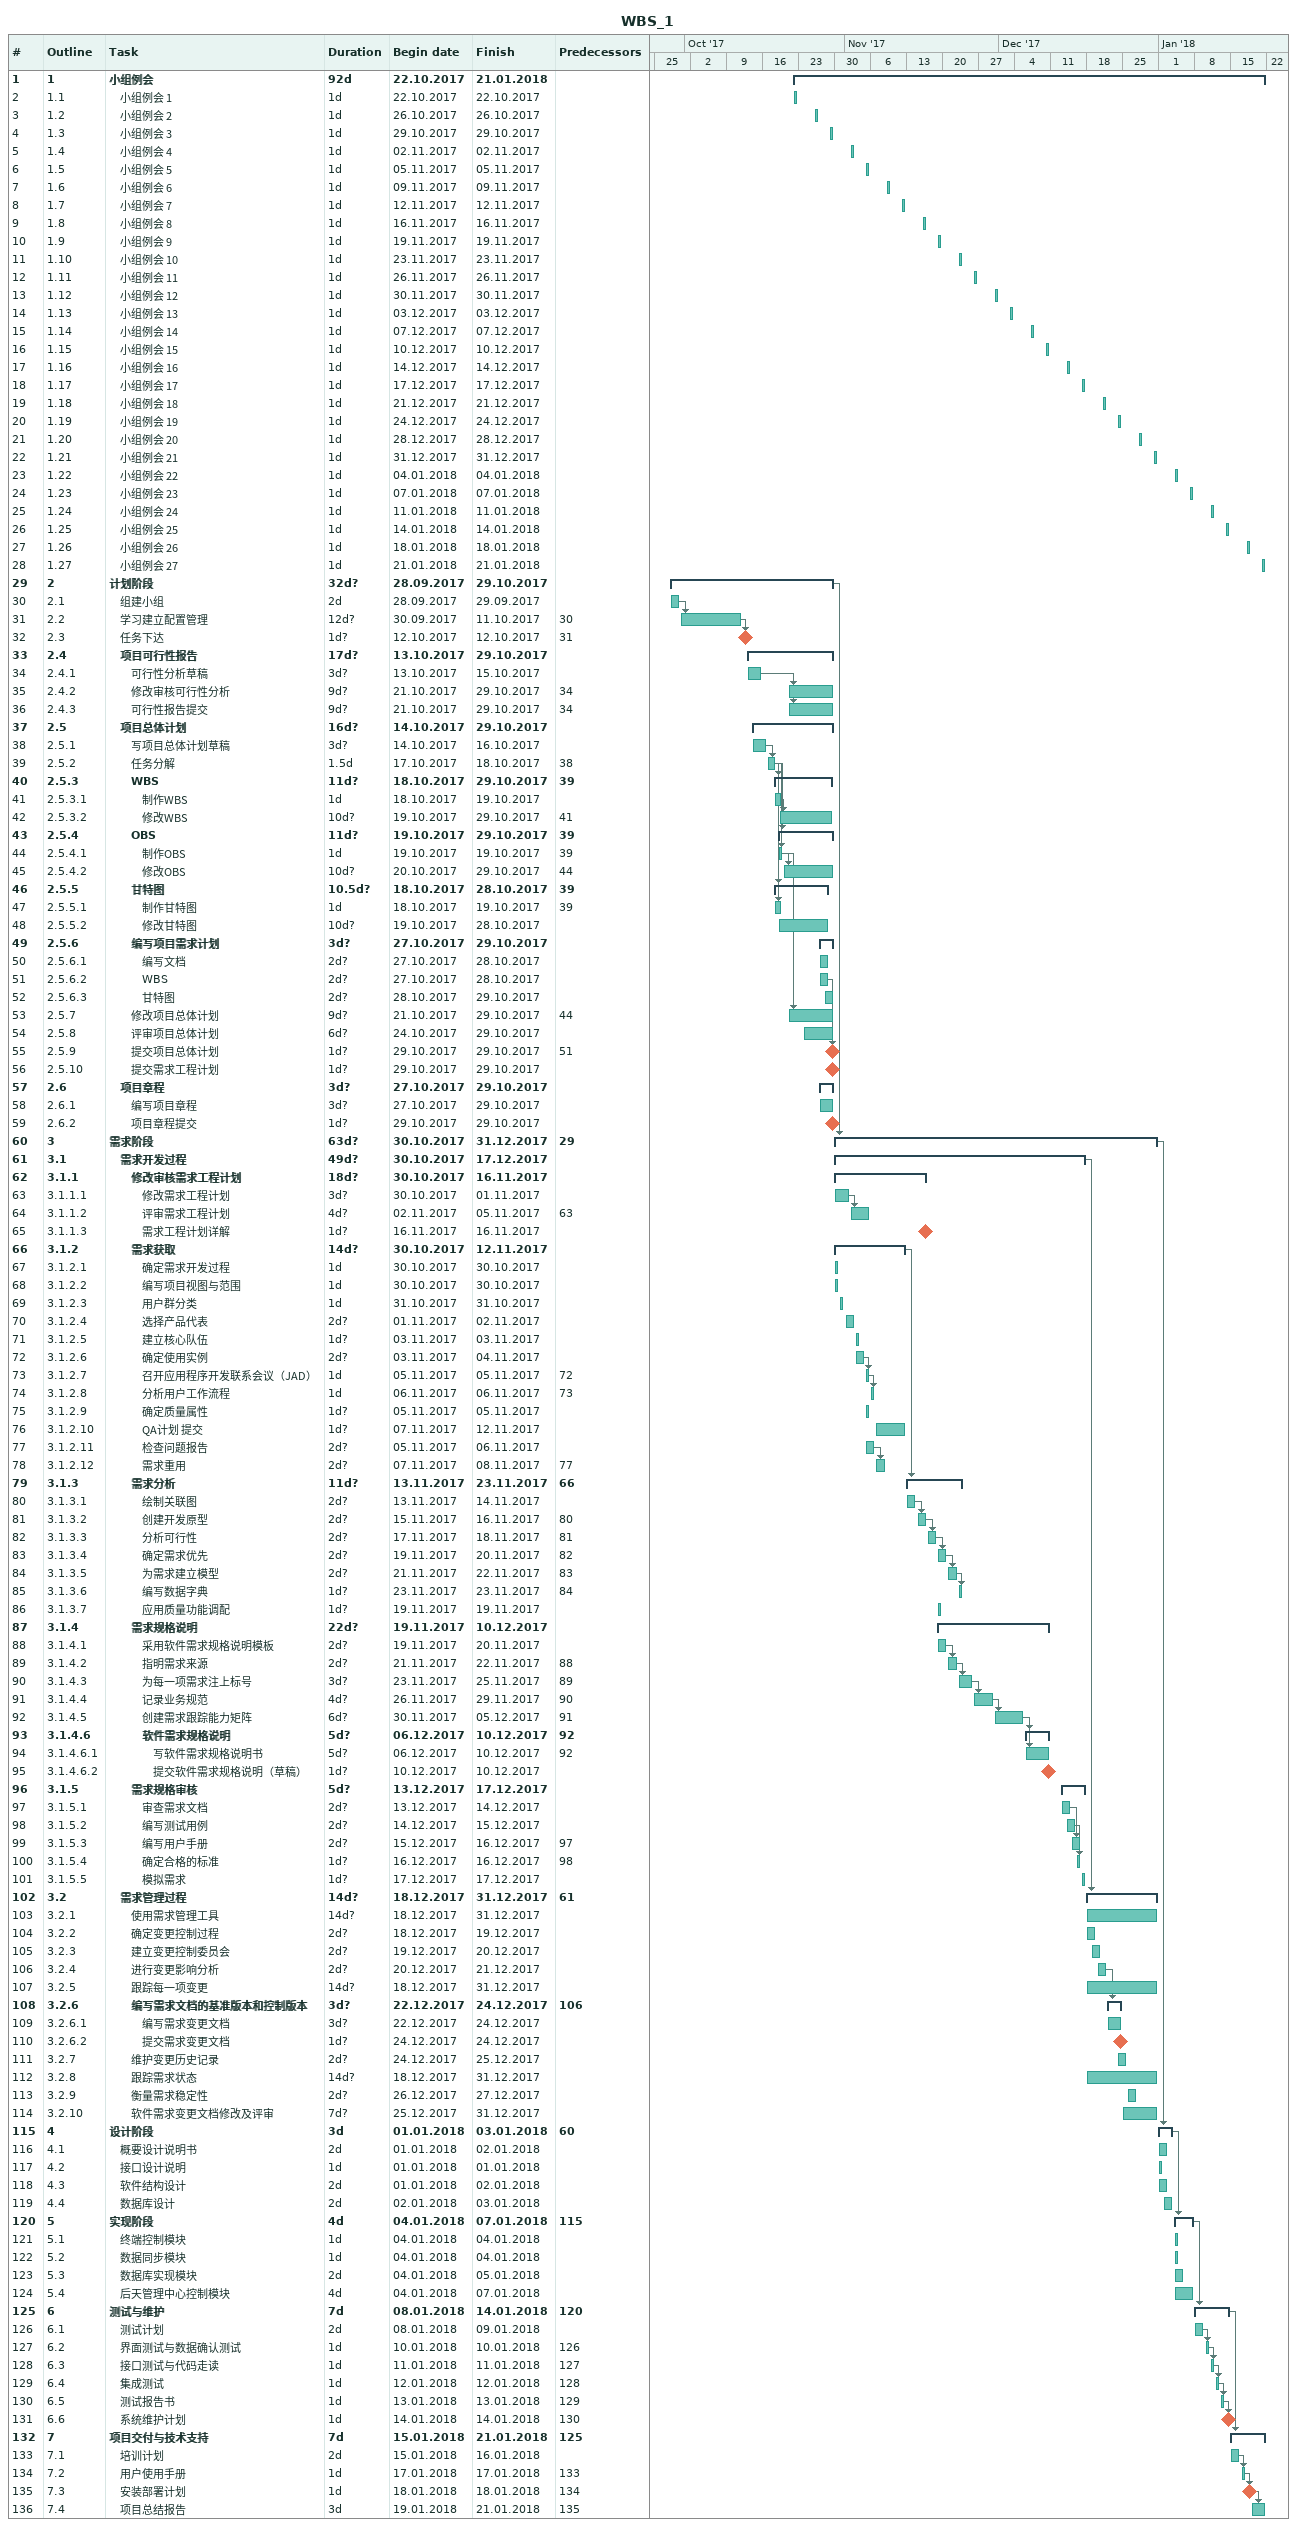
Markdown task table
WBS_1

| ID | WBS | Task | Duration | Start | Finish | Predecessors |
|---|---|---|---|---|---|---|
| 1 | 1 | **小组例会** | 92d | 2017-10-22 | 2018-01-21 |  |
| 2 | 1.1 | 小组例会 1 | 1d | 2017-10-22 | 2017-10-22 |  |
| 3 | 1.2 | 小组例会 2 | 1d | 2017-10-26 | 2017-10-26 |  |
| 4 | 1.3 | 小组例会 3 | 1d | 2017-10-29 | 2017-10-29 |  |
| 5 | 1.4 | 小组例会 4 | 1d | 2017-11-02 | 2017-11-02 |  |
| 6 | 1.5 | 小组例会 5 | 1d | 2017-11-05 | 2017-11-05 |  |
| 7 | 1.6 | 小组例会 6 | 1d | 2017-11-09 | 2017-11-09 |  |
| 8 | 1.7 | 小组例会 7 | 1d | 2017-11-12 | 2017-11-12 |  |
| 9 | 1.8 | 小组例会 8 | 1d | 2017-11-16 | 2017-11-16 |  |
| 10 | 1.9 | 小组例会 9 | 1d | 2017-11-19 | 2017-11-19 |  |
| 11 | 1.10 | 小组例会 10 | 1d | 2017-11-23 | 2017-11-23 |  |
| 12 | 1.11 | 小组例会 11 | 1d | 2017-11-26 | 2017-11-26 |  |
| 13 | 1.12 | 小组例会 12 | 1d | 2017-11-30 | 2017-11-30 |  |
| 14 | 1.13 | 小组例会 13 | 1d | 2017-12-03 | 2017-12-03 |  |
| 15 | 1.14 | 小组例会 14 | 1d | 2017-12-07 | 2017-12-07 |  |
| 16 | 1.15 | 小组例会 15 | 1d | 2017-12-10 | 2017-12-10 |  |
| 17 | 1.16 | 小组例会 16 | 1d | 2017-12-14 | 2017-12-14 |  |
| 18 | 1.17 | 小组例会 17 | 1d | 2017-12-17 | 2017-12-17 |  |
| 19 | 1.18 | 小组例会 18 | 1d | 2017-12-21 | 2017-12-21 |  |
| 20 | 1.19 | 小组例会 19 | 1d | 2017-12-24 | 2017-12-24 |  |
| 21 | 1.20 | 小组例会 20 | 1d | 2017-12-28 | 2017-12-28 |  |
| 22 | 1.21 | 小组例会 21 | 1d | 2017-12-31 | 2017-12-31 |  |
| 23 | 1.22 | 小组例会 22 | 1d | 2018-01-04 | 2018-01-04 |  |
| 24 | 1.23 | 小组例会 23 | 1d | 2018-01-07 | 2018-01-07 |  |
| 25 | 1.24 | 小组例会 24 | 1d | 2018-01-11 | 2018-01-11 |  |
| 26 | 1.25 | 小组例会 25 | 1d | 2018-01-14 | 2018-01-14 |  |
| 27 | 1.26 | 小组例会 26 | 1d | 2018-01-18 | 2018-01-18 |  |
| 28 | 1.27 | 小组例会 27 | 1d | 2018-01-21 | 2018-01-21 |  |
| 29 | 2 | **计划阶段** | 32d? | 2017-09-28 | 2017-10-29 |  |
| 30 | 2.1 | 组建小组 | 2d | 2017-09-28 | 2017-09-29 |  |
| 31 | 2.2 | 学习建立配置管理 | 12d? | 2017-09-30 | 2017-10-11 | 30 |
| 32 | 2.3 | 任务下达 | 1d? | 2017-10-12 | 2017-10-12 | 31 |
| 33 | 2.4 | **项目可行性报告** | 17d? | 2017-10-13 | 2017-10-29 |  |
| 34 | 2.4.1 | 可行性分析草稿 | 3d? | 2017-10-13 | 2017-10-15 |  |
| 35 | 2.4.2 | 修改审核可行性分析 | 9d? | 2017-10-21 | 2017-10-29 | 34 |
| 36 | 2.4.3 | 可行性报告提交 | 9d? | 2017-10-21 | 2017-10-29 | 34 |
| 37 | 2.5 | **项目总体计划** | 16d? | 2017-10-14 | 2017-10-29 |  |
| 38 | 2.5.1 | 写项目总体计划草稿 | 3d? | 2017-10-14 | 2017-10-16 |  |
| 39 | 2.5.2 | 任务分解 | 1.5d | 2017-10-17 | 2017-10-18 | 38 |
| 40 | 2.5.3 | **WBS** | 11d? | 2017-10-18 | 2017-10-29 | 39 |
| 41 | 2.5.3.1 | 制作WBS | 1d | 2017-10-18 | 2017-10-19 |  |
| 42 | 2.5.3.2 | 修改WBS | 10d? | 2017-10-19 | 2017-10-29 | 41 |
| 43 | 2.5.4 | **OBS** | 11d? | 2017-10-19 | 2017-10-29 | 39 |
| 44 | 2.5.4.1 | 制作OBS | 1d | 2017-10-19 | 2017-10-19 | 39 |
| 45 | 2.5.4.2 | 修改OBS | 10d? | 2017-10-20 | 2017-10-29 | 44 |
| 46 | 2.5.5 | **甘特图** | 10.5d? | 2017-10-18 | 2017-10-28 | 39 |
| 47 | 2.5.5.1 | 制作甘特图 | 1d | 2017-10-18 | 2017-10-19 | 39 |
| 48 | 2.5.5.2 | 修改甘特图 | 10d? | 2017-10-19 | 2017-10-28 |  |
| 49 | 2.5.6 | **编写项目需求计划** | 3d? | 2017-10-27 | 2017-10-29 |  |
| 50 | 2.5.6.1 | 编写文档 | 2d? | 2017-10-27 | 2017-10-28 |  |
| 51 | 2.5.6.2 | WBS | 2d? | 2017-10-27 | 2017-10-28 |  |
| 52 | 2.5.6.3 | 甘特图 | 2d? | 2017-10-28 | 2017-10-29 |  |
| 53 | 2.5.7 | 修改项目总体计划 | 9d? | 2017-10-21 | 2017-10-29 | 44 |
| 54 | 2.5.8 | 评审项目总体计划 | 6d? | 2017-10-24 | 2017-10-29 |  |
| 55 | 2.5.9 | 提交项目总体计划 | 1d? | 2017-10-29 | 2017-10-29 | 51 |
| 56 | 2.5.10 | 提交需求工程计划 | 1d? | 2017-10-29 | 2017-10-29 |  |
| 57 | 2.6 | **项目章程** | 3d? | 2017-10-27 | 2017-10-29 |  |
| 58 | 2.6.1 | 编写项目章程 | 3d? | 2017-10-27 | 2017-10-29 |  |
| 59 | 2.6.2 | 项目章程提交 | 1d? | 2017-10-29 | 2017-10-29 |  |
| 60 | 3 | **需求阶段** | 63d? | 2017-10-30 | 2017-12-31 | 29 |
| 61 | 3.1 | **需求开发过程** | 49d? | 2017-10-30 | 2017-12-17 |  |
| 62 | 3.1.1 | **修改审核需求工程计划** | 18d? | 2017-10-30 | 2017-11-16 |  |
| 63 | 3.1.1.1 | 修改需求工程计划 | 3d? | 2017-10-30 | 2017-11-01 |  |
| 64 | 3.1.1.2 | 评审需求工程计划 | 4d? | 2017-11-02 | 2017-11-05 | 63 |
| 65 | 3.1.1.3 | 需求工程计划详解 | 1d? | 2017-11-16 | 2017-11-16 |  |
| 66 | 3.1.2 | **需求获取** | 14d? | 2017-10-30 | 2017-11-12 |  |
| 67 | 3.1.2.1 | 确定需求开发过程 | 1d | 2017-10-30 | 2017-10-30 |  |
| 68 | 3.1.2.2 | 编写项目视图与范围 | 1d | 2017-10-30 | 2017-10-30 |  |
| 69 | 3.1.2.3 | 用户群分类 | 1d | 2017-10-31 | 2017-10-31 |  |
| 70 | 3.1.2.4 | 选择产品代表 | 2d? | 2017-11-01 | 2017-11-02 |  |
| 71 | 3.1.2.5 | 建立核心队伍 | 1d? | 2017-11-03 | 2017-11-03 |  |
| 72 | 3.1.2.6 | 确定使用实例 | 2d? | 2017-11-03 | 2017-11-04 |  |
| 73 | 3.1.2.7 | 召开应用程序开发联系会议（JAD） | 1d | 2017-11-05 | 2017-11-05 | 72 |
| 74 | 3.1.2.8 | 分析用户工作流程 | 1d | 2017-11-06 | 2017-11-06 | 73 |
| 75 | 3.1.2.9 | 确定质量属性 | 1d? | 2017-11-05 | 2017-11-05 |  |
| 76 | 3.1.2.10 | QA计划 提交 | 1d? | 2017-11-07 | 2017-11-12 |  |
| 77 | 3.1.2.11 | 检查问题报告 | 2d? | 2017-11-05 | 2017-11-06 |  |
| 78 | 3.1.2.12 | 需求重用 | 2d? | 2017-11-07 | 2017-11-08 | 77 |
| 79 | 3.1.3 | **需求分析** | 11d? | 2017-11-13 | 2017-11-23 | 66 |
| 80 | 3.1.3.1 | 绘制关联图 | 2d? | 2017-11-13 | 2017-11-14 |  |
| 81 | 3.1.3.2 | 创建开发原型 | 2d? | 2017-11-15 | 2017-11-16 | 80 |
| 82 | 3.1.3.3 | 分析可行性 | 2d? | 2017-11-17 | 2017-11-18 | 81 |
| 83 | 3.1.3.4 | 确定需求优先 | 2d? | 2017-11-19 | 2017-11-20 | 82 |
| 84 | 3.1.3.5 | 为需求建立模型 | 2d? | 2017-11-21 | 2017-11-22 | 83 |
| 85 | 3.1.3.6 | 编写数据字典 | 1d? | 2017-11-23 | 2017-11-23 | 84 |
| 86 | 3.1.3.7 | 应用质量功能调配 | 1d? | 2017-11-19 | 2017-11-19 |  |
| 87 | 3.1.4 | **需求规格说明** | 22d? | 2017-11-19 | 2017-12-10 |  |
| 88 | 3.1.4.1 | 采用软件需求规格说明模板 | 2d? | 2017-11-19 | 2017-11-20 |  |
| 89 | 3.1.4.2 | 指明需求来源 | 2d? | 2017-11-21 | 2017-11-22 | 88 |
| 90 | 3.1.4.3 | 为每一项需求注上标号 | 3d? | 2017-11-23 | 2017-11-25 | 89 |
| 91 | 3.1.4.4 | 记录业务规范 | 4d? | 2017-11-26 | 2017-11-29 | 90 |
| 92 | 3.1.4.5 | 创建需求跟踪能力矩阵 | 6d? | 2017-11-30 | 2017-12-05 | 91 |
| 93 | 3.1.4.6 | **软件需求规格说明** | 5d? | 2017-12-06 | 2017-12-10 | 92 |
| 94 | 3.1.4.6.1 | 写软件需求规格说明书 | 5d? | 2017-12-06 | 2017-12-10 | 92 |
| 95 | 3.1.4.6.2 | 提交软件需求规格说明（草稿） | 1d? | 2017-12-10 | 2017-12-10 |  |
| 96 | 3.1.5 | **需求规格审核** | 5d? | 2017-12-13 | 2017-12-17 |  |
| 97 | 3.1.5.1 | 审查需求文档 | 2d? | 2017-12-13 | 2017-12-14 |  |
| 98 | 3.1.5.2 | 编写测试用例 | 2d? | 2017-12-14 | 2017-12-15 |  |
| 99 | 3.1.5.3 | 编写用户手册 | 2d? | 2017-12-15 | 2017-12-16 | 97 |
| 100 | 3.1.5.4 | 确定合格的标准 | 1d? | 2017-12-16 | 2017-12-16 | 98 |
| 101 | 3.1.5.5 | 模拟需求 | 1d? | 2017-12-17 | 2017-12-17 |  |
| 102 | 3.2 | **需求管理过程** | 14d? | 2017-12-18 | 2017-12-31 | 61 |
| 103 | 3.2.1 | 使用需求管理工具 | 14d? | 2017-12-18 | 2017-12-31 |  |
| 104 | 3.2.2 | 确定变更控制过程 | 2d? | 2017-12-18 | 2017-12-19 |  |
| 105 | 3.2.3 | 建立变更控制委员会 | 2d? | 2017-12-19 | 2017-12-20 |  |
| 106 | 3.2.4 | 进行变更影响分析 | 2d? | 2017-12-20 | 2017-12-21 |  |
| 107 | 3.2.5 | 跟踪每一项变更 | 14d? | 2017-12-18 | 2017-12-31 |  |
| 108 | 3.2.6 | **编写需求文档的基准版本和控制版本** | 3d? | 2017-12-22 | 2017-12-24 | 106 |
| 109 | 3.2.6.1 | 编写需求变更文档 | 3d? | 2017-12-22 | 2017-12-24 |  |
| 110 | 3.2.6.2 | 提交需求变更文档 | 1d? | 2017-12-24 | 2017-12-24 |  |
| 111 | 3.2.7 | 维护变更历史记录 | 2d? | 2017-12-24 | 2017-12-25 |  |
| 112 | 3.2.8 | 跟踪需求状态 | 14d? | 2017-12-18 | 2017-12-31 |  |
| 113 | 3.2.9 | 衡量需求稳定性 | 2d? | 2017-12-26 | 2017-12-27 |  |
| 114 | 3.2.10 | 软件需求变更文档修改及评审 | 7d? | 2017-12-25 | 2017-12-31 |  |
| 115 | 4 | **设计阶段** | 3d | 2018-01-01 | 2018-01-03 | 60 |
| 116 | 4.1 | 概要设计说明书 | 2d | 2018-01-01 | 2018-01-02 |  |
| 117 | 4.2 | 接口设计说明 | 1d | 2018-01-01 | 2018-01-01 |  |
| 118 | 4.3 | 软件结构设计 | 2d | 2018-01-01 | 2018-01-02 |  |
| 119 | 4.4 | 数据库设计 | 2d | 2018-01-02 | 2018-01-03 |  |
| 120 | 5 | **实现阶段** | 4d | 2018-01-04 | 2018-01-07 | 115 |
| 121 | 5.1 | 终端控制模块 | 1d | 2018-01-04 | 2018-01-04 |  |
| 122 | 5.2 | 数据同步模块 | 1d | 2018-01-04 | 2018-01-04 |  |
| 123 | 5.3 | 数据库实现模块 | 2d | 2018-01-04 | 2018-01-05 |  |
| 124 | 5.4 | 后天管理中心控制模块 | 4d | 2018-01-04 | 2018-01-07 |  |
| 125 | 6 | **测试与维护** | 7d | 2018-01-08 | 2018-01-14 | 120 |
| 126 | 6.1 | 测试计划 | 2d | 2018-01-08 | 2018-01-09 |  |
| 127 | 6.2 | 界面测试与数据确认测试 | 1d | 2018-01-10 | 2018-01-10 | 126 |
| 128 | 6.3 | 接口测试与代码走读 | 1d | 2018-01-11 | 2018-01-11 | 127 |
| 129 | 6.4 | 集成测试 | 1d | 2018-01-12 | 2018-01-12 | 128 |
| 130 | 6.5 | 测试报告书 | 1d | 2018-01-13 | 2018-01-13 | 129 |
| 131 | 6.6 | 系统维护计划 | 1d | 2018-01-14 | 2018-01-14 | 130 |
| 132 | 7 | **项目交付与技术支持** | 7d | 2018-01-15 | 2018-01-21 | 125 |
| 133 | 7.1 | 培训计划 | 2d | 2018-01-15 | 2018-01-16 |  |
| 134 | 7.2 | 用户使用手册 | 1d | 2018-01-17 | 2018-01-17 | 133 |
| 135 | 7.3 | 安装部署计划 | 1d | 2018-01-18 | 2018-01-18 | 134 |
| 136 | 7.4 | 项目总结报告 | 3d | 2018-01-19 | 2018-01-21 | 135 |
